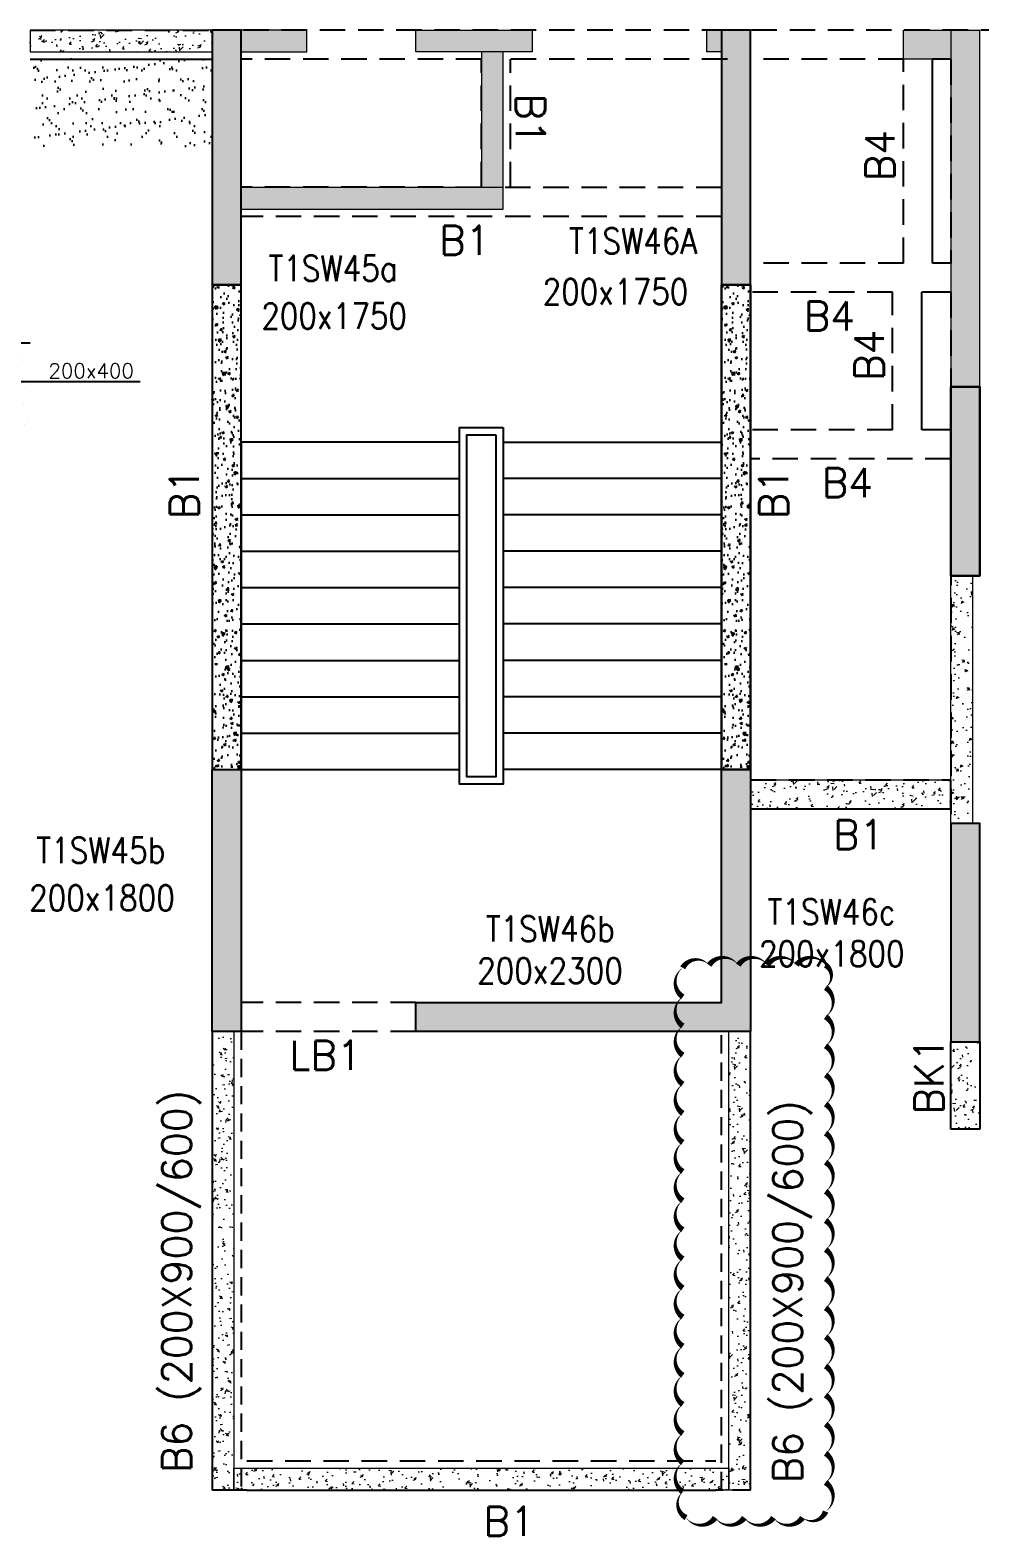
# Model space of a CAD drawing. Header units: millimetres. Extents: x 1078357 to 2594950, y -4969473 to -4636555.
# Drawn here: x 1708575 to 1715100, y -4677476 to -4667131 of the extents above; entities that cross this region are included whole.
import ezdxf

# ---------------------------------------------------------------- set-up
doc = ezdxf.new("R2010")
doc.units = ezdxf.units.MM
doc.header["$PDMODE"] = 35
doc.linetypes.add('CONTINOUS', pattern=[0])
doc.linetypes.add('HIDDEN', pattern=[0.375, 0.25, -0.125])
doc.layers.get('0').update_dxf_attribs({"lineweight": 0})
doc.layers.get('Defpoints').update_dxf_attribs({"lineweight": 0})
for name, color, linetype, lineweight in [('A-_ANOTDIMA_D-', 6, 'Continuous', 13), ('COL. NO.', 30, 'Continuous', 25), ('COL. SIZE', 7, 'Continuous', 25), ('DIM', 9, 'Continuous', 25), ('HATCH', 8, 'Continuous', 30), ('RCC UPSTAND', 43, 'Continuous', 30), ('S-NON STR RCC WALL', 8, 'Continuous', 0)]:
    doc.layers.add(name, color=color, linetype=linetype, lineweight=lineweight)
for name, color, linetype in [('B-200x300', 212, 'HIDDEN'), ('B-200x650', 241, 'HIDDEN'), ('B-200X900-600', 211, 'HIDDEN'), ('DC BEAM NO.', 7, 'Continuous'), ('NON STR. RCC WALL', 6, 'Continuous'), ('S-COLUMN_SHEAR WALL', 1, 'Continuous'), ('S-STAIR', 8, 'Continuous')]:
    doc.layers.add(name, color=color, linetype=linetype)
doc.styles.add('Roman', font='romans')
doc.styles.add('ROMANS', font='romans.shx', dxfattribs={"width": 0.85})
doc.dimstyles.new('HARESH', dxfattribs={"dimtxt": 150, "dimasz": 75, "dimexe": 0, "dimexo": 0, "dimgap": 25, "dimtad": 1, "dimdec": 0, "dimdsep": 46, "dimtxsty": 'Roman', "dimblk": 'OBLIQUE', "dimcen": 225, "dimdle": 25, "dimclrd": 2, "dimclre": 2, "dimclrt": 7, "dimadec": 8, "dimazin": 1, "dimtfac": 1, "dimtdec": 0, "dimtmove": 0, "dimatfit": 0, "dimfxl": 1, "dimlwd": -1, "dimlwe": -1, "dimarcsym": 0})
pattern_1 = [(230, (2852336.23, -9435903.8), (-182.184669, 15.9390855), [19.05, -209.55]), (175, (2852336.23, -9435903.8), (35.2434214, -191.056845), [15.24, -167.640584]), (280.4514447, (2852321.05, -9435902.47), (-146.941247, -175.117752), [16.190009, -178.0902446]), (226.1842, (2852336.23, -9435954.6), (-271.079041, 42.042328), [28.575, -314.325]), (276.6355576, (2852313.64, -9435951.1), (-237.404134, -247.426125), [24.285023, -267.135608]), (171.184151, (2852336.23, -9435954.6), (-237.404134, -247.426125), [22.859967, -251.459732]), (201, (2852310.83, -9435941.9), (-151.6143913, 102.265198), [19.05, -209.55]), (146, (2852310.83, -9435941.9), (-61.802028, -184.187966), [15.24, -167.64]), (251.451445, (2852298.2, -9435933.38), (-213.416419, -81.922769), [16.190009, -178.0899376]), (217.5, (2852336.23, -9435903.8), (-3.08860325, -84.5550389), [0, -165.608, 0, -170.18, 0, -168.275]), (187.5, (2852336.23, -9435903.8), (-66.8196625, -100.1805748), [0, -97.028, 0, -161.798, 0, -64.135]), (147.5, (2852392.87, -9435903.8), (-135.5905952, 5.728744), [0, -63.5, 0, -198.12, 0, -262.89]), (137.5, (2852418.27, -9435903.8), (-148.1291814, -25.426491), [0, -82.55, 0, -131.572, 0, -186.69])]

# ---------------------------------------------------------------- blocks, each defined once
blk = doc.blocks.new('_Oblique')
at = {"color": 0, "linetype": 'ByBlock', "lineweight": -2}
blk.add_line((-0.5, -0.5), (0.5, 0.5), dxfattribs=at)
blk = doc.blocks.new('*D1394')
at = {"layer": 'Defpoints', "color": 0, "ltscale": 700, "transparency": 16777216}
for p in [(1707924, -4669281, 0), (1708374, -4669281, 0), (1708374, -4669547)]:
    blk.add_point(p, dxfattribs=at)
at = {"layer": 'DIM', "color": 2, "ltscale": 700, "transparency": 16777216}
for p, q in [((1707924, -4669281), (1707924, -4669547)), ((1708374, -4669281), (1708374, -4669547)), ((1707924, -4669547), (1707849, -4669547)), ((1707924, -4669547), (1708374, -4669547)), ((1707924, -4669547), (1708374, -4669547)), ((1708374, -4669547), (1708449, -4669547)), ((1709331, -4669547), (1708374, -4669547))]:
    blk.add_line(p, q, dxfattribs=at)
at = {"layer": 'DIM', "color": 2, "ltscale": 700, "transparency": 16777216, "xscale": 75, "yscale": 75, "zscale": 75}
blk.add_blockref('_Oblique', (1707924, -4669547), dxfattribs=at)
at = {"layer": 'DIM', "color": 2, "ltscale": 700, "transparency": 16777216, "xscale": 75, "yscale": 75, "zscale": 75, "rotation": 180}
blk.add_blockref('_Oblique', (1708374, -4669547), dxfattribs=at)
at = {"layer": 'DIM', "color": 7, "ltscale": 700, "transparency": 16777216, "insert": (1708994, -4669472), "char_height": 150, "attachment_point": 5, "style": 'Roman'}
blk.add_mtext('{\\H0.666667x;200x400}', dxfattribs=at)
blk = doc.blocks.new('G$CD63B60BD')
at = {"layer": 'COL. NO.', "linetype": 'Continuous', "style": 'ROMANS', "width": 0.85}
for s, p in [('T1SW46A', (15627, 5414, -320)), ('T1SW45a', (13562, 5226, -320)), ('T1SW45b', (11967, 1228, 0)), ('T1SW46c', (16991, 805, -320)), ('T1SW46b', (15055, 688, -320))]:
    blk.add_text(s, height=175, dxfattribs=at).set_placement(p)
at = {"layer": 'COL. SIZE', "linetype": 'Continuous', "style": 'ROMANS', "width": 0.85}
for s, p in [('200x1750', (15446, 5066, -320)), ('200x1750', (13513, 4899, -320)), ('200x1800', (11918, 901, 0)), ('200x1800', (16932, 517, -320)), ('200x2300', (14996, 400, -320))]:
    blk.add_text(s, height=175, dxfattribs=at).set_placement(p)

msp = doc.modelspace()

# ---------------------------------------------------------------- hatches: boundary and pattern name
at = {"layer": 'HATCH'}
h = msp.add_hatch(dxfattribs=at)
h.set_pattern_fill('AR-SAND', color=8, scale=3, angle=179.97015)
h.set_pattern_definition([(37.4701541, (-2228458.37, 14015358.5), (-4.72361136, 146.8264517), [0, -115.824, 0, -129.54, 0, -123.825]), (7.4701541, (-2228458.37, 14015358.5), (134.9689868, 214.9772528), [0, -62.484, 0, -104.394, 0, -40.005]), (327.4701541, (-2228552.1, 14015358.55), (237.2979035, 0.3075449), [0, -38.1, 0, -137.16, 0, -179.07]), (317.4701541, (-2228552.1, 14015358.55), (229.1017424, 66.759465), [0, -19.05, 0, -89.916, 0, -102.87])])
h.paths.add_polyline_path([(1709824.9, -4667330.8), (1708574.9, -4667330.8), (1708574.9, -4667930.9), (1709824.9, -4667930.9)])
h = msp.add_hatch(dxfattribs=at)
h.set_pattern_fill('AR-SAND', color=8, scale=3, angle=179.97015)
h.set_pattern_definition([(37.4701541, (-2240808.39, 14013408.57), (-4.72361136, 146.8264517), [0, -115.824, 0, -129.54, 0, -123.825]), (7.4701541, (-2240808.39, 14013408.57), (134.9689868, 214.9772528), [0, -62.484, 0, -104.394, 0, -40.005]), (327.4701541, (-2240902.11, 14013408.62), (237.2979035, 0.3075449), [0, -38.1, 0, -137.16, 0, -179.07]), (317.4701541, (-2240902.11, 14013408.62), (229.1017424, 66.759465), [0, -19.05, 0, -89.916, 0, -102.87])])
h.paths.add_polyline_path([(1708574.9, -4669280.9), (1707249.9, -4669280.9), (1707249.9, -4669880.9), (1708574.9, -4669880.9)])
at = {"layer": 'RCC UPSTAND'}
h = msp.add_hatch(dxfattribs=at)
h.set_pattern_fill('AR-CONC', color=8, scale=20, angle=180)
h.set_pattern_definition([(230, (4246667.85, -7881826.72), (-143.4520365, 12.550427), [15, -165]), (175, (4246667.85, -7881826.72), (27.7502667, -150.438427), [12, -132]), (280.4514445, (4246655.9, -7881825.67), (-115.7017693, -137.887998), [12.7480384, -140.2284224]), (226.1842, (4246667.85, -7881866.72), (-213.448266, 33.103856), [22.5, -247.5]), (276.6356355, (4246650.06, -7881863.96), (-186.932389, -194.82372), [19.122068, -210.342752]), (171.184164, (4246667.85, -7881866.72), (-186.932389, -194.82372), [18, -198]), (201, (4246647.85, -7881856.72), (-119.3814104, 80.523778), [15, -165]), (146, (4246647.85, -7881856.72), (-48.6630664, -145.030009), [12, -132]), (251.4514447, (4246637.9, -7881850.01), (-168.0444753, -64.5062306), [12.748038, -140.2284224]), (217.5, (4246667.85, -7881826.72), (-2.43197106, -66.57877077), [0, -130.4, 0, -134, 0, -132.5]), (187.5, (4246667.85, -7881826.72), (-52.6139075, -78.8823424), [0, -76.4, 0, -127.4, 0, -50.5]), (147.5, (4246712.45, -7881826.72), (-106.7644872, 4.51097435), [0, -50, 0, -156, 0, -207]), (137.5, (4246732.45, -7881826.72), (-116.6372339, -20.0209965), [0, -65, 0, -103.6, 0, -147])])
h.paths.add_polyline_path([(1710024.7, -4672210.8), (1710024.7, -4668880.8), (1709825.2, -4668880.8), (1709825.2, -4672210.8)])
h = msp.add_hatch(dxfattribs=at)
h.set_pattern_fill('AR-CONC', color=8, scale=20, angle=180)
h.set_pattern_definition([(230, (4250167.85, -7881826.72), (-143.4520365, 12.550427), [15, -165]), (175, (4250167.85, -7881826.72), (27.7502667, -150.438427), [12, -132]), (280.4514445, (4250155.9, -7881825.67), (-115.7017693, -137.887998), [12.7480384, -140.2284224]), (226.1842, (4250167.85, -7881866.72), (-213.448266, 33.103856), [22.5, -247.5]), (276.6356355, (4250150.06, -7881863.96), (-186.932389, -194.82372), [19.122068, -210.342752]), (171.184164, (4250167.85, -7881866.72), (-186.932389, -194.82372), [18, -198]), (201, (4250147.85, -7881856.72), (-119.3814104, 80.523778), [15, -165]), (146, (4250147.85, -7881856.72), (-48.6630664, -145.030009), [12, -132]), (251.4514447, (4250137.9, -7881850.01), (-168.0444753, -64.5062306), [12.748038, -140.2284224]), (217.5, (4250167.85, -7881826.72), (-2.43197106, -66.57877077), [0, -130.4, 0, -134, 0, -132.5]), (187.5, (4250167.85, -7881826.72), (-52.6139075, -78.8823424), [0, -76.4, 0, -127.4, 0, -50.5]), (147.5, (4250212.45, -7881826.72), (-106.7644872, 4.51097435), [0, -50, 0, -156, 0, -207]), (137.5, (4250232.45, -7881826.72), (-116.6372339, -20.0209965), [0, -65, 0, -103.6, 0, -147])])
h.paths.add_polyline_path([(1713524.7, -4672210.8), (1713524.7, -4668880.8), (1713325.2, -4668880.8), (1713325.2, -4672210.8)])
at = {"layer": 'S-COLUMN_SHEAR WALL', "lineweight": 25}
h = msp.add_hatch(color=1, dxfattribs=at)
h.dxf.hatch_style = 1
h.paths.add_polyline_path([(1710024.7, -4668880.8), (1710024.7, -4667130.8), (1709824.7, -4667130.8), (1709824.7, -4668880.8), (1710024.7, -4668880.8)], is_closed=False)
h = msp.add_hatch(color=1, dxfattribs=at)
h.dxf.hatch_style = 1
h.paths.add_polyline_path([(1713324.7, -4667130.9), (1713324.7, -4668880.8), (1713524.7, -4668880.8), (1713524.7, -4667130.9), (1713324.7, -4667130.9)], is_closed=False)
at = {"layer": 'S-COLUMN_SHEAR WALL', "lineweight": 25, "extrusion": (-1.00316e-06, -1.91639e-11, 1)}
h = msp.add_hatch(color=1, dxfattribs=at)
h.dxf.hatch_style = 1
h.paths.add_polyline_path([(1714899.7, -4669580.9), (1715099.7, -4669580.9), (1715099.7, -4670880.9), (1714899.7, -4670880.9)])
at = {"layer": 'S-COLUMN_SHEAR WALL', "lineweight": 25, "extrusion": (1.00316e-06, -2.11765e-11, 1)}
h = msp.add_hatch(color=1, dxfattribs=at)
h.dxf.hatch_style = 1
h.paths.add_polyline_path([(1715099.7, -4669580.9), (1714899.7, -4669580.9), (1714899.7, -4670880.9), (1715099.7, -4670880.9)])
at = {"layer": 'S-COLUMN_SHEAR WALL', "lineweight": 25}
h = msp.add_hatch(color=1, dxfattribs=at)
h.dxf.hatch_style = 1
h.paths.add_polyline_path([(1710024.6, -4674010.8), (1710024.6, -4672210.8), (1709824.6, -4672210.8), (1709824.6, -4674010.8)])
h = msp.add_hatch(color=1, dxfattribs=at)
h.dxf.hatch_style = 1
h.paths.add_polyline_path([(1713524.6, -4674010.9), (1713524.6, -4672210.8), (1713324.6, -4672210.8), (1713324.6, -4673810.9), (1711224.6, -4673810.8), (1711224.6, -4674010.8)])
h = msp.add_hatch(color=1, dxfattribs=at)
h.dxf.hatch_style = 1
h.paths.add_polyline_path([(1714899.6, -4674080.9), (1715099.6, -4674080.9), (1715099.6, -4672580.8), (1714899.6, -4672580.8)])
at = {"layer": 'S-NON STR RCC WALL'}
h = msp.add_hatch(dxfattribs=at)
h.set_pattern_fill('AR-CONC', color=256)
h.set_pattern_definition([(50, (-5739970.31, 27975660.97), (182.184669, -15.93908554), [19.05, -209.55]), (355, (-5739970.31, 27975660.97), (-35.2434214, 191.0568452), [15.24, -167.6405842]), (100.4514447, (-5739955.13, 27975659.64), (146.9412471, 175.1177519), [16.1900088, -178.0902446]), (46.1842, (-5739970.31, 27975711.77), (271.0790409, -42.042328), [28.575, -314.325]), (96.6355576, (-5739947.72, 27975708.27), (237.404134, 247.4261246), [24.2850231, -267.1356082]), (351.1841512, (-5739970.3, 27975711.77), (237.404134, 247.4261246), [22.859967, -251.459732]), (21, (-5739944.91, 27975699.07), (151.6143913, -102.2651982), [19.05, -209.55]), (326, (-5739944.91, 27975699.07), (61.8020283, 184.1879661), [15.24, -167.64]), (71.451445, (-5739932.28, 27975690.55), (213.4164193, 81.9227689), [16.1900088, -178.0899376]), (37.5, (-5739970.31, 27975660.97), (3.08860325, 84.55503887), [0, -165.608, 0, -170.18, 0, -168.275]), (7.5, (-5739970.31, 27975660.97), (66.8196625, 100.18057482), [0, -97.028, 0, -161.798, 0, -64.135]), (327.5, (-5740026.954, 27975660.97), (135.59059517, -5.72874399), [0, -63.5, 0, -198.12, 0, -262.89]), (317.5, (-5740052.35, 27975660.97), (148.1291814, 25.42649103), [0, -82.55, 0, -131.572, 0, -186.69])])
h.paths.add_polyline_path([(1709824.9, -4667130.8), (1708574.7, -4667130.8), (1708574.7, -4667280.8), (1709824.9, -4667280.8)])
at = {"layer": 'S-NON STR RCC WALL', "ltscale": 700}
h = msp.add_hatch(dxfattribs=at)
h.set_pattern_fill('AR-CONC', color=256)
h.set_pattern_definition(pattern_1)
h.paths.add_polyline_path([(1712024.9, -4667280.9), (1711224.9, -4667280.9), (1711224.9, -4667130.9), (1712024.9, -4667130.9)])
h.paths.add_polyline_path([(1710474.9, -4667130.9), (1710024.9, -4667130.9), (1710024.9, -4667280.9), (1710474.9, -4667280.9)])
h.paths.add_polyline_path([(1711674.9, -4668210.8), (1711824.9, -4668210.8), (1711824.9, -4667280.9), (1711674.9, -4667280.9)])
h.paths.add_polyline_path([(1710024.9, -4668360.9), (1711824.9, -4668360.9), (1711824.9, -4668210.9), (1710024.9, -4668210.9)])
h.paths.add_polyline_path([(1715099.9, -4667132.9), (1714899.9, -4667132.9), (1714899.9, -4669580.9), (1715099.9, -4669580.9)])
h.paths.add_polyline_path([(1713224.9, -4667130.9), (1713324.9, -4667130.9), (1713324.9, -4667280.9), (1713224.9, -4667280.9)])
h.paths.add_polyline_path([(1714574.9, -4667130.9), (1714899.9, -4667130.9), (1714899.9, -4667330.8), (1714574.9, -4667330.9)])
h = msp.add_hatch(dxfattribs=at)
h.set_pattern_fill('AR-CONC', color=256)
h.set_pattern_definition(pattern_1)
h.paths.add_polyline_path([(1714899.9, -4670880.9), (1715049.9, -4670880.9), (1715049.9, -4672580.8), (1714899.9, -4672580.8)])
at = {"layer": 'S-NON STR RCC WALL'}
h = msp.add_hatch(dxfattribs=at)
h.set_pattern_fill('AR-CONC', color=256)
h.set_pattern_definition([(50, (-6837195.03, 32658680.2), (182.184669, -15.93908554), [19.05, -209.55]), (355, (-6837195.03, 32658680.2), (-35.2434214, 191.0568452), [15.24, -167.6405842]), (100.4514447, (-6837179.85, 32658678.86), (146.9412471, 175.1177519), [16.1900088, -178.0902446]), (46.1842, (-6837195.03, 32658731), (271.0790409, -42.0423279), [28.575, -314.325]), (96.6355576, (-6837172.44, 32658727.5), (237.404134, 247.4261246), [24.2850231, -267.1356082]), (351.1841512, (-6837195.03, 32658731), (237.404134, 247.4261246), [22.859967, -251.459732]), (21, (-6837169.63, 32658718.3), (151.61439127, -102.2651982), [19.05, -209.55]), (326, (-6837169.63, 32658718.3), (61.80202835, 184.1879661), [15.24, -167.64]), (71.451445, (-6837157, 32658709.77), (213.4164193, 81.9227689), [16.1900088, -178.0899376]), (37.5, (-6837195.03, 32658680.19), (3.08860325, 84.55503887), [0, -165.608, 0, -170.18, 0, -168.275]), (7.5, (-6837195.03, 32658680.19), (66.8196625, 100.18057482), [0, -97.028, 0, -161.798, 0, -64.135]), (327.5, (-6837251.67, 32658680.19), (135.59059517, -5.72874399), [0, -63.5, 0, -198.12, 0, -262.89]), (317.5, (-6837277.07, 32658680.19), (148.1291814, 25.42649103), [0, -82.55, 0, -131.572, 0, -186.69])])
h.paths.add_polyline_path([(1714899.9, -4673230.7), (1714899.9, -4673230.7), (1714899.9, -4672480.8), (1713524.9, -4672480.8), (1713524.9, -4672280.9), (1714899.9, -4672280.9)])
h = msp.add_hatch(dxfattribs=at)
h.set_pattern_fill('AR-CONC', color=256, angle=90)
h.set_pattern_definition([(140, (-21578813.07, -9905228.12), (15.9390855, 182.184669), [19.05, -209.55]), (85, (-21578813.07, -9905228.12), (-191.0568452, -35.2434214), [15.24, -167.6405842]), (190.4514447, (-21578811.75, -9905212.94), (-175.1177519, 146.9412471), [16.1900088, -178.0902446]), (136.1842, (-21578863.87, -9905228.12), (42.042328, 271.0790409), [28.575, -314.325]), (186.6355576, (-21578860.37, -9905205.53), (-247.4261246, 237.404134), [24.285023, -267.135608]), (81.1841512, (-21578863.87, -9905228.12), (-247.4261246, 237.404134), [22.859967, -251.459732]), (111, (-21578851.17, -9905202.72), (102.2651982, 151.6143913), [19.05, -209.55]), (56, (-21578851.17, -9905202.72), (-184.1879661, 61.8020283), [15.24, -167.64]), (161.451445, (-21578842.65, -9905190.09), (-81.9227689, 213.4164193), [16.1900088, -178.0899376]), (127.5, (-21578813.073, -9905228.12), (-84.55503887, 3.08860325), [0, -165.608, 0, -170.18, 0, -168.275]), (97.5, (-21578813.07, -9905228.12), (-100.18057482, 66.8196625), [0, -97.028, 0, -161.798, 0, -64.135]), (57.5, (-21578813.07, -9905284.76), (5.728744, 135.59059517), [0, -63.5, 0, -198.12, 0, -262.89]), (47.5, (-21578813.07, -9905310.16), (-25.42649103, 148.1291814), [0, -82.55, 0, -131.572, 0, -186.69])])
h.paths.add_polyline_path([(1709824.7, -4677160.9), (1709824.7, -4674010.9), (1709974.7, -4674010.9), (1709974.7, -4677160.9)])
h = msp.add_hatch(dxfattribs=at)
h.set_pattern_fill('AR-CONC', color=256, angle=180)
h.set_pattern_definition([(50, (-4615317.19, 23299196.06), (182.184669, -15.9390855), [19.05, -209.55]), (355, (-4615317.19, 23299196.06), (-35.2434214, 191.0568452), [15.24, -167.6405842]), (100.4514447, (-4615302, 23299194.73), (146.9412471, 175.1177519), [16.1900088, -178.0902446]), (46.1842, (-4615317.19, 23299246.86), (271.0790409, -42.042328), [28.575, -314.325]), (96.6355576, (-4615294.6, 23299243.35), (237.404134, 247.4261246), [24.2850231, -267.1356082]), (351.1841512, (-4615317.2, 23299246.86), (237.404134, 247.4261246), [22.859967, -251.459732]), (21, (-4615291.79, 23299234.16), (151.6143913, -102.2651982), [19.05, -209.55]), (326, (-4615291.79, 23299234.16), (61.8020283, 184.1879661), [15.24, -167.64]), (71.451445, (-4615279.15, 23299225.64), (213.4164193, 81.9227689), [16.1900088, -178.0899376]), (37.5, (-4615317.19, 23299196.06), (3.08860325, 84.55503887), [0, -165.608, 0, -170.18, 0, -168.275]), (7.5, (-4615317.19, 23299196.06), (66.8196625, 100.18057482), [0, -97.028, 0, -161.798, 0, -64.135]), (327.5, (-4615373.83, 23299196.06), (135.59059517, -5.728744), [0, -63.5, 0, -198.12, 0, -262.89]), (317.5, (-4615399.23, 23299196.06), (148.1291814, 25.42649103), [0, -82.55, 0, -131.572, 0, -186.69])])
h.paths.add_polyline_path([(1713374.7, -4677160.9), (1713374.7, -4674010.9), (1713524.7, -4674010.9), (1713524.7, -4677160.9)])
h = msp.add_hatch(dxfattribs=at)
h.set_pattern_fill('AR-CONC', color=256, angle=180)
h.set_pattern_definition([(50, (-7915272.63, 37565026.48), (182.184669, -15.93908554), [19.05, -209.55]), (355, (-7915272.63, 37565026.48), (-35.2434214, 191.0568452), [15.24, -167.6405842]), (100.4514447, (-7915257.45, 37565025.16), (146.9412471, 175.1177519), [16.1900088, -178.0902446]), (46.1842, (-7915272.63, 37565077.28), (271.0790409, -42.0423279), [28.575, -314.325]), (96.6355576, (-7915250.04, 37565073.78), (237.404134, 247.4261246), [24.2850231, -267.1356082]), (351.1841512, (-7915272.63, 37565077.28), (237.404134, 247.4261246), [22.859967, -251.459732]), (21, (-7915247.23, 37565064.58), (151.61439127, -102.2651982), [19.05, -209.55]), (326, (-7915247.23, 37565064.58), (61.80202835, 184.1879661), [15.24, -167.64]), (71.451445, (-7915234.6, 37565056.06), (213.4164193, 81.9227689), [16.1900088, -178.0899376]), (37.5, (-7915272.63, 37565026.485), (3.08860325, 84.55503887), [0, -165.608, 0, -170.18, 0, -168.275]), (7.5, (-7915272.63, 37565026.485), (66.81966251, 100.18057482), [0, -97.028, 0, -161.798, 0, -64.135]), (327.5, (-7915329.27, 37565026.485), (135.59059517, -5.72874399), [0, -63.5, 0, -198.12, 0, -262.89]), (317.5, (-7915354.67, 37565026.48), (148.1291814, 25.42649103), [0, -82.55, 0, -131.572, 0, -186.69])])
h.paths.add_polyline_path([(1715099.6, -4674080.8), (1714899.6, -4674080.8), (1714899.6, -4674680.8), (1715099.6, -4674680.8), (1715099.6, -4674680.8), (1715099.6, -4674080.9)], is_closed=False)
h = msp.add_hatch(dxfattribs=at)
h.set_pattern_fill('AR-CONC', color=256, angle=180)
h.set_pattern_definition([(50, (-3518092.47, 18615176.87), (182.184669, -15.9390855), [19.05, -209.55]), (355, (-3518092.47, 18615176.87), (-35.2434214, 191.0568452), [15.24, -167.6405842]), (100.4514447, (-3518077.29, 18615175.54), (146.9412471, 175.1177519), [16.1900088, -178.0902446]), (46.1842, (-3518092.47, 18615227.67), (271.0790409, -42.042328), [28.575, -314.325]), (96.6355576, (-3518069.88, 18615224.17), (237.404134, 247.4261246), [24.285023, -267.135608]), (351.1841512, (-3518092.47, 18615227.67), (237.404134, 247.4261246), [22.859967, -251.459732]), (21, (-3518067.07, 18615214.97), (151.6143913, -102.2651982), [19.05, -209.55]), (326, (-3518067.07, 18615214.97), (61.8020283, 184.1879661), [15.24, -167.64]), (71.451445, (-3518054.44, 18615206.45), (213.4164193, 81.9227689), [16.1900088, -178.0899376]), (37.5, (-3518092.47, 18615176.87), (3.08860325, 84.55503887), [0, -165.608, 0, -170.18, 0, -168.275]), (7.5, (-3518092.47, 18615176.87), (66.8196625, 100.18057482), [0, -97.028, 0, -161.798, 0, -64.135]), (327.5, (-3518149.115, 18615176.87), (135.59059517, -5.728744), [0, -63.5, 0, -198.12, 0, -262.89]), (317.5, (-3518174.51, 18615176.87), (148.1291814, 25.42649103), [0, -82.55, 0, -131.572, 0, -186.69])])
h.paths.add_polyline_path([(1713374.7, -4677160.9), (1709974.7, -4677160.9), (1709974.7, -4677010.9), (1713374.7, -4677010.9)])

# ---------------------------------------------------------------- linework, layer by layer
at = {"color": 4, "ltscale": 700, "elevation": 0}
msp.add_lwpolyline([(1714039.7, -4673554, 0, 40, 0.5206), (1713839.7, -4673554, 0, 40, 0.5206), (1713639.7, -4673554, 0, 40, 0.5206), (1713439.7, -4673554, 0, 40, 0.5206), (1713239.7, -4673554, 0, 40, 0.5206), (1713058.7, -4673573, 0, 40, 0.5206), (1713058.7, -4673773, 0, 40, 0.5206), (1713058.7, -4673973, 0, 40, 0.5206), (1713058.7, -4674173, 0, 40, 0.5206), (1713058.7, -4674373, 0, 40, 0.5206), (1713058.7, -4674573, 0, 40, 0.5206), (1713058.7, -4674773, 0, 40, 0.5206), (1713058.7, -4674973, 0, 40, 0.5206), (1713058.7, -4675173, 0, 40, 0.5206), (1713058.7, -4675373, 0, 40, 0.5206), (1713058.7, -4675573, 0, 40, 0.5206), (1713058.7, -4675773, 0, 40, 0.5206), (1713058.7, -4675973, 0, 40, 0.5206), (1713058.7, -4676173, 0, 40, 0.5206), (1713058.7, -4676373, 0, 40, 0.5206), (1713058.7, -4676573, 0, 40, 0.5206), (1713058.7, -4676773, 0, 40, 0.5206), (1713058.7, -4676973, 0, 40, 0.5206), (1713058.7, -4677173, 0, 40, 0.5206), (1713081.5, -4677350.3, 0, 40, 0.5206), (1713281.5, -4677350.3, 0, 40, 0.5206), (1713481.5, -4677350.3, 0, 40, 0.5206), (1713681.5, -4677350.3, 0, 40, 0.5206), (1713881.5, -4677350.3, 0, 40, 0.5206), (1714039.7, -4677308.5, 0, 40, 0.5206), (1714039.7, -4677108.5, 0, 40, 0.5206), (1714039.7, -4676908.5, 0, 40, 0.5206), (1714039.7, -4676708.5, 0, 40, 0.5206), (1714039.7, -4676508.5, 0, 40, 0.5206), (1714039.7, -4676308.5, 0, 40, 0.5206), (1714039.7, -4676108.5, 0, 40, 0.5206), (1714039.7, -4675908.5, 0, 40, 0.5206), (1714039.7, -4675708.5, 0, 40, 0.5206), (1714039.7, -4675508.5, 0, 40, 0.5206), (1714039.7, -4675308.5, 0, 40, 0.5206), (1714039.7, -4675108.5, 0, 40, 0.5206), (1714039.7, -4674908.5, 0, 40, 0.5206), (1714039.7, -4674708.5, 0, 40, 0.5206), (1714039.7, -4674508.5, 0, 40, 0.5206), (1714039.7, -4674308.5, 0, 40, 0.5206), (1714039.7, -4674108.5, 0, 40, 0.5206), (1714039.7, -4673908.5, 0, 40, 0.5206), (1714039.7, -4673708.5, 0, 40, 0.5206), (1714039.7, -4673554, 0, 40, 0.5206)], format="xyseb", close=True, dxfattribs=at)
at = {"layer": 'B-200x300', "linetype": 'HIDDEN', "ltscale": 700}
for p, q in [((1714574.9, -4668730.8, 0), (1714574.9, -4667330.9, 0)), ((1714574.9, -4668730.8, 0), (1713524.9, -4668730.8, 0)), ((1714899.9, -4668730.8, 0), (1714774.9, -4668730.8, 0)), ((1714499.9, -4668930.8, 0), (1713524.9, -4668930.8, 0)), ((1714499.9, -4669875.8, 0), (1714499.9, -4668930.8, 0)), ((1714499.9, -4669875.8, 0), (1713524.9, -4669875.8, 0)), ((1714899.9, -4670075.8, 0), (1713524.9, -4670075.8, 0))]:
    msp.add_line(p, q, dxfattribs=at)
at = {"layer": 'B-200x300', "linetype": 'Continuous', "ltscale": 700}
for p, q in [((1714774.9, -4668730.8, 0), (1714774.9, -4667330.9, 0)), ((1714899.9, -4668930.8, 0), (1714699.9, -4668930.8, 0)), ((1714699.9, -4669875.8, 0), (1714699.9, -4668930.8, 0)), ((1714899.9, -4669875.8, 0), (1714699.9, -4669875.8, 0))]:
    msp.add_line(p, q, dxfattribs=at)
at = {"layer": 'B-200x650', "linetype": 'HIDDEN', "ltscale": 700}
for p, q in [((1708574.7, -4667130.8, 0), (1709824.8, -4667130.8, 0)), ((1713364.9, -4667130.8, 0), (1710024.9, -4667130.8, 0)), ((1720793.2, -4667130.9, 0), (1713524.9, -4667130.9, 0)), ((1711674.9, -4667330.8, 0), (1710024.9, -4667330.8, 0)), ((1711674.9, -4668210.9, 0), (1711674.9, -4667330.8, 0)), ((1713364.9, -4667330.8, 0), (1711824.9, -4667330.8, 0)), ((1711874.9, -4668210.9, 0), (1711874.9, -4667330.8, 0)), ((1714574.9, -4667330.9, 0), (1713524.9, -4667330.9, 0)), ((1714899.9, -4667330.9, 0), (1714774.9, -4667330.9, 0)), ((1714899.9, -4667330.9, 0), (1714899.9, -4668730.8, 0)), ((1711674.9, -4668210.9, 0), (1710024.9, -4668210.8, 0)), ((1713324.9, -4668210.9, 0), (1711824.9, -4668210.9, 0)), ((1713324.9, -4668410.9, 0), (1710024.9, -4668410.8, 0)), ((1714899.9, -4668930.8, 0), (1714899.9, -4672580.8, 0)), ((1713524.9, -4672280.8, 0), (1714899.9, -4672280.8, 0)), ((1711224.7, -4673810.8, 0), (1710024.7, -4673810.8, 0)), ((1711224.9, -4673810.8, 0), (1710024.9, -4673810.8, 0)), ((1711224.9, -4674010.8, 0), (1710024.9, -4674010.8, 0)), ((1710064.7, -4676960.9, 0), (1713284.7, -4676960.9, 0))]:
    msp.add_line(p, q, dxfattribs=at)
at = {"layer": 'B-200x650', "linetype": 'CONTINOUS', "ltscale": 700}
for p, q in [((1708574.7, -4667330.8, 0), (1709824.8, -4667330.8, 0)), ((1714899.9, -4672480.8, 0), (1714899.9, -4672280.8, 0)), ((1713524.9, -4672480.8, 0), (1714899.9, -4672480.8, 0)), ((1714899.6, -4674680.8, 0), (1714899.6, -4674080.8, 0)), ((1715099.6, -4674080.8, 0), (1715099.6, -4674680.8, 0)), ((1715099.6, -4674680.8, 0), (1714899.6, -4674680.8, 0)), ((1710064.7, -4677160.9, 0), (1713284.7, -4677160.9, 0))]:
    msp.add_line(p, q, dxfattribs=at)
at = {"layer": 'B-200x650', "linetype": 'Continuous', "ltscale": 700}
msp.add_line((1708574.9, -4669280.9, 0), (1707249.9, -4669280.9, 0), dxfattribs=at)
at = {"layer": 'B-200x650', "linetype": 'Continuous', "ltscale": 700, "elevation": 0}
for points in [[(1710024.7, -4668880.8), (1709824.6, -4668880.8), (1709824.6, -4672210.8), (1710024.7, -4672210.8)], [(1713324.7, -4668880.8), (1713524.6, -4668880.8), (1713524.6, -4672210.8), (1713324.7, -4672210.8)]]:
    msp.add_lwpolyline(points, close=True, dxfattribs=at)
at = {"layer": 'B-200X900-600', "linetype": 'ByBlock', "ltscale": 500}
for p, q in [((1709824.7, -4674010.9, 0), (1709824.7, -4677160.9, 0)), ((1713524.7, -4677160.9, 0), (1713524.7, -4674010.9, 0)), ((1710064.7, -4677160.9, 0), (1709824.7, -4677160.9, 0))]:
    msp.add_line(p, q, dxfattribs=at)
at = {"layer": 'B-200X900-600', "linetype": 'HIDDEN', "ltscale": 500}
for p, q in [((1710024.7, -4674010.9, 0), (1710024.7, -4677160.9, 0)), ((1713324.7, -4677160.9, 0), (1713324.7, -4674010.9, 0)), ((1713524.7, -4677160.9, 0), (1713284.7, -4677160.9, 0))]:
    msp.add_line(p, q, dxfattribs=at)
at = {"layer": 'NON STR. RCC WALL', "elevation": 0}
for points in [[(1710024.4, -4672210.8), (1710024.7, -4668880.8), (1709825.2, -4668880.8), (1709824.9, -4672210.8)], [(1713524.4, -4672210.8), (1713524.7, -4668880.8), (1713325.2, -4668880.8), (1713324.9, -4672210.8)]]:
    msp.add_lwpolyline(points, close=True, dxfattribs=at)
at = {"layer": 'S-COLUMN_SHEAR WALL', "color": 1, "lineweight": 25}
msp.add_line((1709824.7, -4668880.8, 0), (1710024.7, -4668880.8, 0), dxfattribs=at)
at = {"layer": 'S-COLUMN_SHEAR WALL', "color": 1, "lineweight": 25, "elevation": 0}
for points in [[(1710024.7, -4668880.8), (1710024.7, -4667130.8), (1709824.7, -4667130.8), (1709824.7, -4668880.8)], [(1714899.6, -4674080.9), (1715099.6, -4674080.9), (1715099.6, -4672580.8), (1714899.6, -4672580.8)]]:
    msp.add_lwpolyline(points, close=True, dxfattribs=at)
for points in [[(1713324.7, -4667130.9), (1713324.7, -4668880.8), (1713524.7, -4668880.8), (1713524.7, -4667130.9), (1713324.7, -4667130.9)], [(1710024.6, -4672210.8), (1710024.6, -4674010.8), (1709824.6, -4674010.8), (1709824.6, -4672210.8), (1710024.6, -4672210.8)], [(1713524.6, -4672210.8), (1713524.6, -4674010.9), (1711224.6, -4674010.8), (1711224.6, -4673810.8), (1713324.6, -4673810.9), (1713324.6, -4672210.8), (1713524.6, -4672210.8)]]:
    msp.add_lwpolyline(points, dxfattribs=at)
at = {"layer": 'S-COLUMN_SHEAR WALL', "color": 1, "lineweight": 25, "extrusion": (-1.00316e-06, -1.91639e-11, 1), "elevation": -1.7}
msp.add_lwpolyline([(1714899.7, -4669580.9), (1715099.7, -4669580.9), (1715099.7, -4670880.9), (1714899.7, -4670880.9)], close=True, dxfattribs=at)
at = {"layer": 'S-COLUMN_SHEAR WALL', "color": 1, "lineweight": 25, "extrusion": (1.00316e-06, -2.11765e-11, 1), "elevation": 1.7}
msp.add_lwpolyline([(1715099.7, -4669580.9), (1714899.7, -4669580.9), (1714899.7, -4670880.9), (1715099.7, -4670880.9)], close=True, dxfattribs=at)
at = {"layer": 'S-NON STR RCC WALL', "elevation": 0}
for points in [[(1709824.9, -4667130.8), (1708574.7, -4667130.8), (1708574.7, -4667280.8), (1709824.9, -4667280.8)], [(1710474.9, -4667130.9), (1710024.9, -4667130.9), (1710024.9, -4667280.9), (1710474.9, -4667280.9)], [(1712024.9, -4667280.9), (1711224.9, -4667280.9), (1711224.9, -4667130.9), (1712024.9, -4667130.9)], [(1713224.9, -4667130.9), (1713324.9, -4667130.9), (1713324.9, -4667280.9), (1713224.9, -4667280.9)], [(1714574.9, -4667130.9), (1714899.9, -4667130.9), (1714899.9, -4667330.8), (1714574.9, -4667330.9)], [(1715099.9, -4667132.9), (1714899.9, -4667132.9), (1714899.9, -4669580.9), (1715099.9, -4669580.9)], [(1711674.9, -4668210.8), (1711824.9, -4668210.8), (1711824.9, -4667280.9), (1711674.9, -4667280.9)], [(1710024.9, -4668360.9), (1711824.9, -4668360.9), (1711824.9, -4668210.9), (1710024.9, -4668210.9)], [(1714899.9, -4670880.9), (1715049.9, -4670880.9), (1715049.9, -4672580.8), (1714899.9, -4672580.8)], [(1714899.9, -4672480.8), (1714899.9, -4672480.8), (1714899.9, -4672480.8), (1713524.9, -4672480.8), (1713524.9, -4672280.9), (1714899.9, -4672280.9)]]:
    msp.add_lwpolyline(points, close=True, dxfattribs=at)
at = {"layer": 'S-NON STR RCC WALL', "color": 1, "elevation": 0}
for points in [[(1709824.7, -4677160.9), (1709824.7, -4674010.9), (1709974.7, -4674010.9), (1709974.7, -4677160.9)], [(1713374.7, -4677160.9), (1713374.7, -4674010.9), (1713524.7, -4674010.9), (1713524.7, -4677160.9)], [(1713374.7, -4677160.9), (1709974.7, -4677160.9), (1709974.7, -4677010.9), (1713374.7, -4677010.9)]]:
    msp.add_lwpolyline(points, close=True, dxfattribs=at)
at = {"layer": 'S-STAIR', "elevation": 0}
for points in [[(1711824.9, -4669860.9), (1711824.9, -4672310.9), (1711524.9, -4672310.9), (1711524.9, -4669860.9)], [(1711774.9, -4669910.9), (1711774.9, -4672260.9), (1711574.9, -4672260.9), (1711574.9, -4669910.9)]]:
    msp.add_lwpolyline(points, close=True, dxfattribs=at)
for points in [[(1711524.9, -4669960.9), (1710024.9, -4669960.8)], [(1710024.9, -4669960.8), (1710024.9, -4672210.8), (1711524.9, -4672210.9)], [(1711824.9, -4669960.9), (1713324.9, -4669960.9)], [(1713324.9, -4669960.9), (1713324.9, -4672210.9), (1711824.9, -4672210.9)], [(1710024.9, -4670210.8), (1711524.9, -4670210.9)], [(1713324.9, -4670210.9), (1711824.9, -4670210.9)], [(1710024.9, -4670460.8), (1711524.9, -4670460.9)], [(1713324.9, -4670460.9), (1711824.9, -4670460.9)], [(1710024.9, -4670710.8), (1711524.9, -4670710.9)], [(1713324.9, -4670710.9), (1711824.9, -4670710.9)], [(1710024.9, -4670960.8), (1711524.9, -4670960.9)], [(1713324.9, -4670960.9), (1711824.9, -4670960.9)], [(1710024.9, -4671210.8), (1711524.9, -4671210.9)], [(1713324.9, -4671210.9), (1711824.9, -4671210.9)], [(1710024.9, -4671460.8), (1711524.9, -4671460.9)], [(1713324.9, -4671460.9), (1711824.9, -4671460.9)], [(1710024.9, -4671710.8), (1711524.9, -4671710.9)], [(1713324.9, -4671710.9), (1711824.9, -4671710.9)], [(1710024.9, -4671960.8), (1711524.9, -4671960.9)], [(1713324.9, -4671960.9), (1711824.9, -4671960.9)]]:
    msp.add_lwpolyline(points, dxfattribs=at)

# ---------------------------------------------------------------- block references
at = {"layer": 'A-_ANOTDIMA_D-', "color": 2, "ltscale": 700}
msp.add_blockref('G$CD63B60BD', (1696650, -4674080.9, 0), dxfattribs=at)

# ---------------------------------------------------------------- texts
at = {"layer": 'B-200x300', "linetype": 'HIDDEN', "ltscale": 500, "style": 'ROMANS'}
for rotation, p in [(89.99906, (1714513.9, -4668167.4, -2.7)), (359.99906, (1713891.3, -4669194.3, -2.7)), (89.99906, (1714438.9, -4669539.8, -2.7)), (359.99906, (1714015.1, -4670339.3, -2.7))]:
    msp.add_text('B4', height=200, rotation=rotation, dxfattribs=at).set_placement(p)
at = {"layer": 'B-200x650', "linetype": 'HIDDEN', "ltscale": 700, "style": 'ROMANS'}
msp.add_text('B1', height=200, rotation=269.99906, dxfattribs=at).set_placement((1711912.7, -4667567, -2.7))
at = {"layer": 'B-200x650', "linetype": 'HIDDEN', "ltscale": 500, "style": 'ROMANS'}
for rotation, p in [(359.99906, (1711385.3, -4668674.4, -2.7)), (0.00094, (1714091.8, -4672757.7, -2.7)), (0.00094, (1711690.6, -4677475.8, -2.7))]:
    msp.add_text('B1', height=200, rotation=rotation, dxfattribs=at).set_placement(p)
at = {"layer": 'B-200x650', "linetype": 'Continuous', "ltscale": 700, "style": 'ROMANS'}
for p in [(1709733.6, -4670490.3, -2.7), (1713782.4, -4670490.3, -2.7)]:
    msp.add_text('B1', height=200, rotation=89.99906, dxfattribs=at).set_placement(p)
at = {"layer": 'B-200x650', "linetype": 'CONTINOUS', "ltscale": 700, "style": 'ROMANS'}
msp.add_text('BK1', height=200, rotation=90, dxfattribs=at).set_placement((1714850.2, -4674580.5, 50))
at = {"layer": 'B-200X900-600', "linetype": 'HIDDEN', "ltscale": 500, "style": 'ROMANS'}
for p in [(1709682, -4677042.6, 47.3), (1713879.3, -4677113.7, 47.3)]:
    msp.add_text('B6 (200X900/600)', height=200, rotation=90.00094, dxfattribs=at).set_placement(p)
at = {"layer": 'DC BEAM NO.', "linetype": 'HIDDEN', "ltscale": 500, "style": 'ROMANS'}
for p in [(1710355.7, -4674274.3, -2.7), (1710355.7, -4674274.4, -2.7), (1710355.8, -4674274.3, -2.7)]:
    msp.add_text('LB1', height=200, rotation=359.99906, dxfattribs=at).set_placement(p)

# ---------------------------------------------------------------- dimensions: what is measured, and where the dimension line sits
at = {"layer": 'DIM', "ltscale": 700}
dim = msp.add_linear_dim(base=(1708374.4, -4669546.9, 0), p1=(1707924.4, -4669280.8, 0), p2=(1708374.4, -4669280.8, 0), angle=180, text='{\\H0.666667x;200x400}', dimstyle='HARESH', override={"dimtxsty": 'Roman', "dimtmove": 1}, dxfattribs=at)
dim.commit()
dim.dimension.update_dxf_attribs({"geometry": '*D1394', "text_midpoint": (1708993.8, -4669525.2, 0), "dimtype": 160})

doc.saveas('drawing.dxf')
